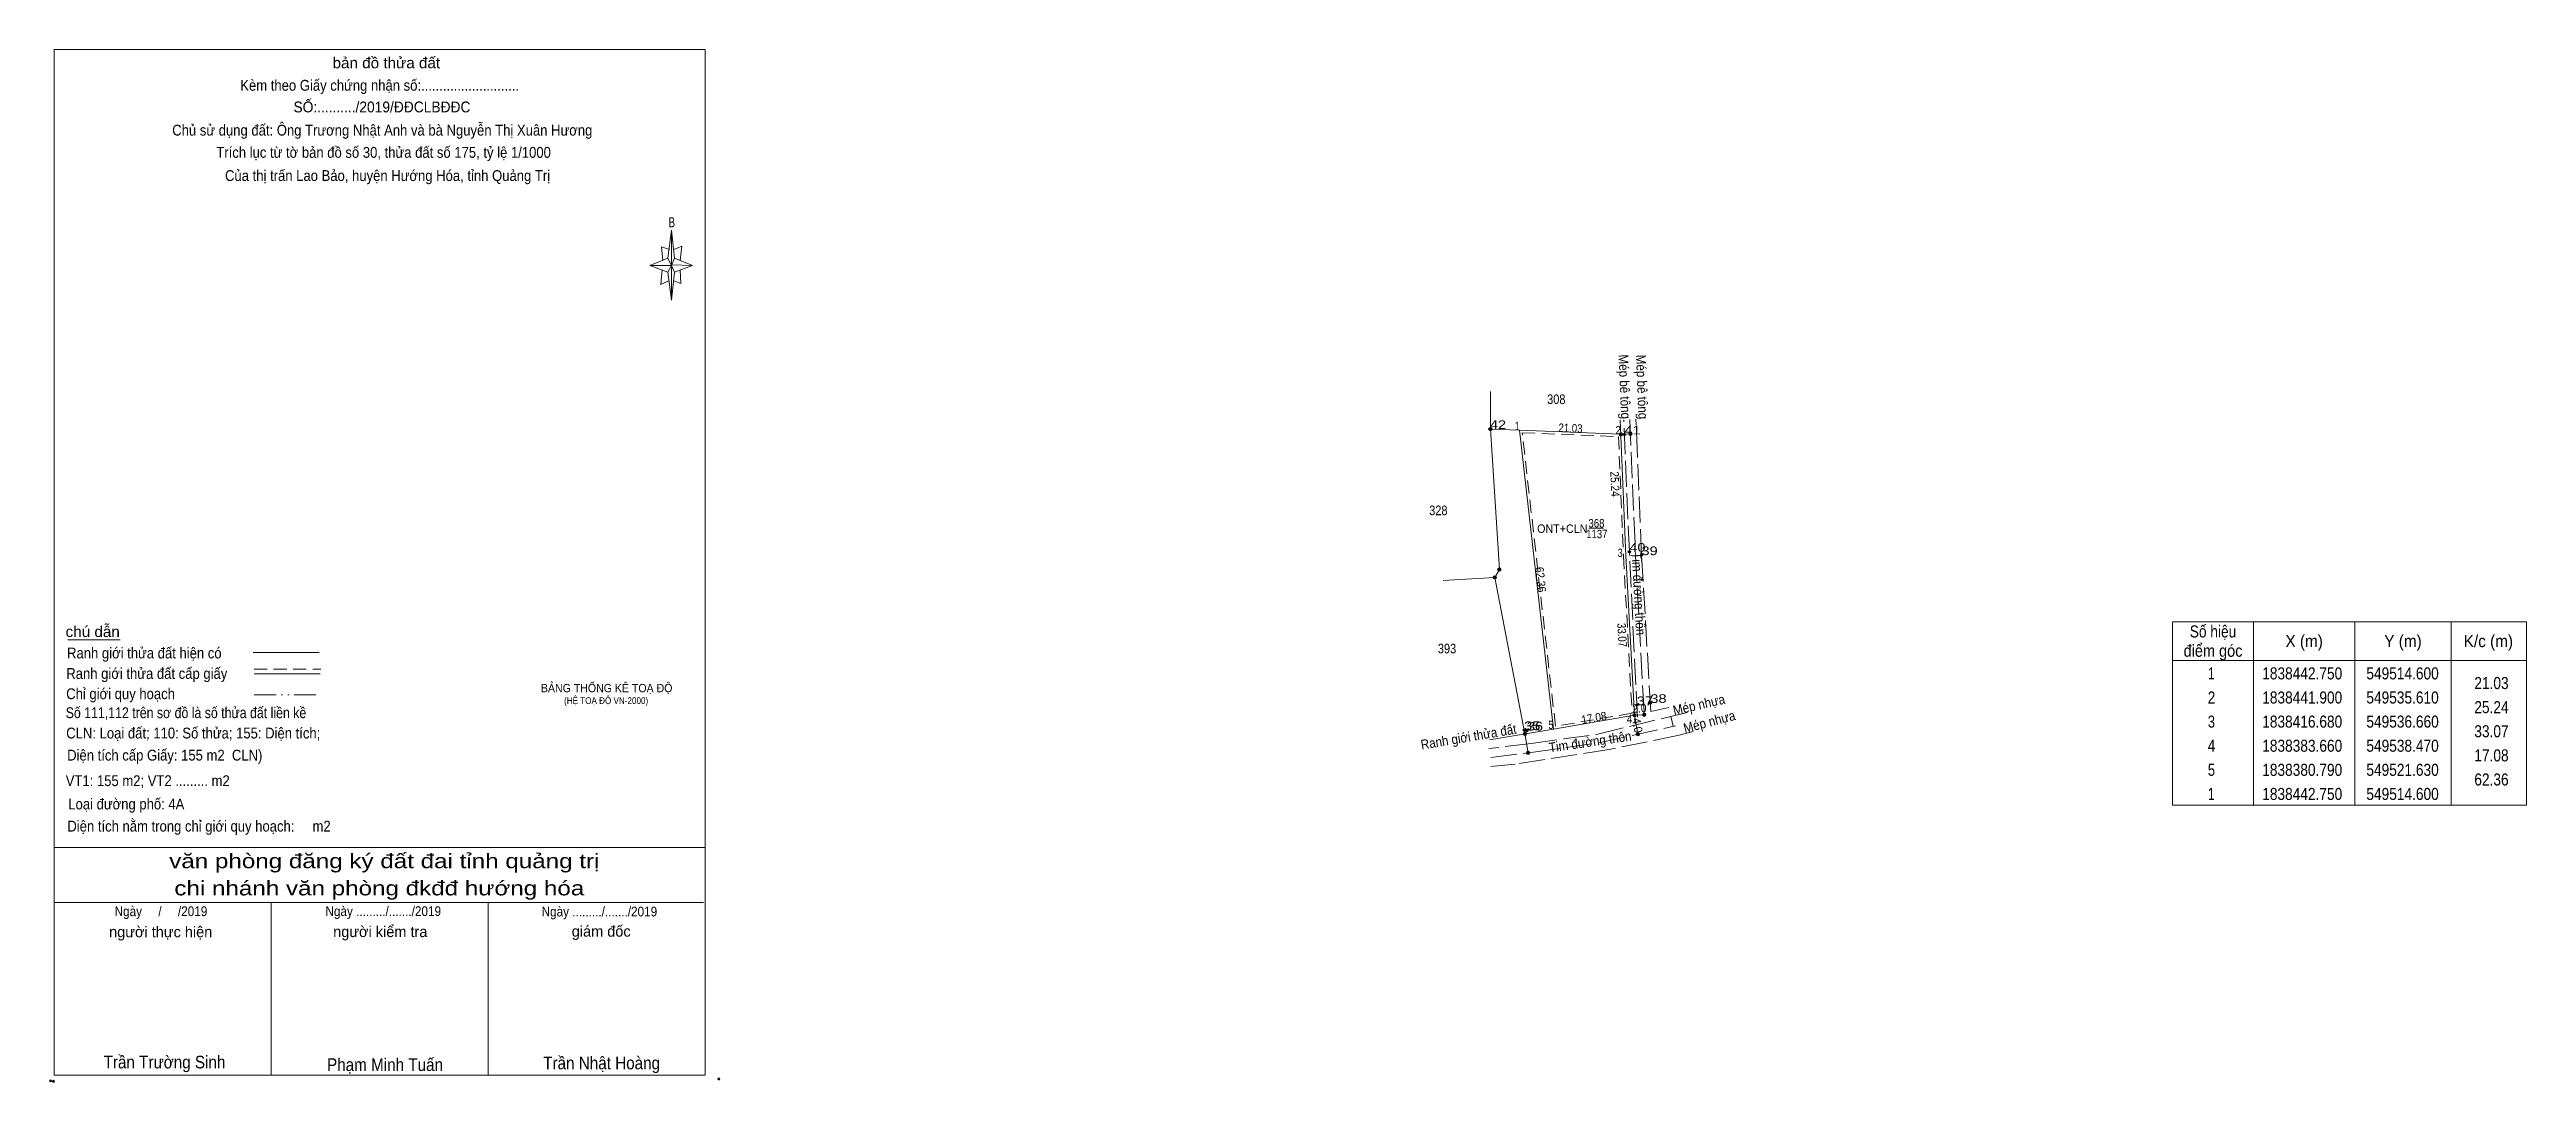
# Model space of a CAD drawing. Header units: metres. Extents: x 549210 to 549723, y 1838308 to 1838522.
import ezdxf
from ezdxf.enums import TextEntityAlignment as Align

# ---------------------------------------------------------------- set-up
doc = ezdxf.new("R2010")
doc.units = ezdxf.units.M
doc.header["$LTSCALE"] = 0.9
doc.header["$PDMODE"] = 32
doc.header["$PDSIZE"] = 0.45
for name, pattern in [('DASH_DOUBLE_DOT', [9.2, 5, -1.2, 0.3, -1.2, 0.3, -1.2]), ('LONG_DASHED', [7.5, 6, -1.5]), ('MEDIUM_DASHED', [4.5, 3, -1.5])]:
    doc.linetypes.add(name, pattern=pattern)
for name, color, linetype, lineweight in [('1', 7, 'MEDIUM_DASHED', 13), ('10', 7, 'Continuous', 13), ('13', 7, 'Continuous', 13), ('17', 7, 'Continuous', 13), ('22', 7, 'LONG_DASHED', 13), ('28', 7, 'Continuous', 13), ('5', 7, 'Continuous', 13), ('6', 7, 'Continuous', 13), ('63', 7, 'Continuous', 13)]:
    doc.layers.add(name, color=color, linetype=linetype, lineweight=lineweight)
doc.layers.add('12', color=7, linetype='Continuous')
doc.layers.add('7', color=7, linetype='Continuous')

msp = doc.modelspace()

# ---------------------------------------------------------------- hatches: boundary and pattern name
at = {"layer": '13'}
for points in [[(549508.95, 1838442.99, 1), (549508.25, 1838442.99, 1)], [(549535.96, 1838441.9, 1), (549535.26, 1838441.9, 1)], [(549537.96, 1838441.98, 1), (549537.26, 1838441.98, 1)], [(549510.77, 1838413.88, 1), (549510.07, 1838413.88, 1)], [(549509.81, 1838412.23, 1), (549509.11, 1838412.23, 1)], [(549538.82, 1838383.66, 1), (549538.12, 1838383.66, 1)], [(549540.82, 1838383.77, 1), (549540.12, 1838383.77, 1)], [(549516.06, 1838379.8, 1), (549515.36, 1838379.8, 1)], [(549539.5, 1838379.72, 1), (549538.8, 1838379.72, 1)], [(549516.73, 1838375.86, 1), (549516.03, 1838375.86, 1)]]:
    msp.add_hatch(color=256, dxfattribs=at).paths.add_polyline_path(points)

# ---------------------------------------------------------------- linework, layer by layer
at = {"layer": '1'}
msp.add_lwpolyline([(549515.16, 1838442.23), (549535.13, 1838441.42), (549536.16, 1838416.66), (549537.95, 1838384.08), (549522.07, 1838381.37)], close=True, dxfattribs=at)
at = {"layer": '10'}
for p, q in [((549508.6, 1838442.99), (549508.56, 1838450.78)), ((549514.6, 1838442.75), (549521.63, 1838380.79)), ((549509.46, 1838412.23), (549498.76, 1838411.58)), ((549540.47, 1838383.77), (549538.47, 1838383.66)), ((549539.15, 1838379.72), (549538.47, 1838383.66)), ((549516.38, 1838375.86), (549515.71, 1838379.8))]:
    msp.add_line(p, q, dxfattribs=at)
for points in [[(549535.48, 1838444.89), (549536.66, 1838416.68), (549538.47, 1838383.66)], [(549508.35, 1838378.54), (549521.63, 1838380.79), (549538.47, 1838383.66)]]:
    msp.add_lwpolyline(points, dxfattribs=at)
at = {"layer": '13'}
for p, q in [((549537.61, 1838441.98), (549535.61, 1838441.9)), ((549528.96, 1838422.42), (549532.04, 1838422.42))]:
    msp.add_line(p, q, dxfattribs=at)
for centre in [(549508.6, 1838442.99), (549535.61, 1838441.9), (549537.61, 1838441.98), (549510.42, 1838413.88), (549509.46, 1838412.23), (549538.47, 1838383.66), (549540.47, 1838383.77), (549515.71, 1838379.8), (549539.15, 1838379.72), (549516.38, 1838375.86)]:
    msp.add_circle(centre, 0.35, dxfattribs=at)
at = {"layer": '17'}
msp.add_line((549213.59, 1838399.26), (549224.45, 1838399.26), dxfattribs=at)
at = {"layer": '22'}
for p, q in [((549539.9, 1838416.85), (549538.73, 1838445.04)), ((549537.42, 1838416.7), (549538.66, 1838416.78)), ((549541.84, 1838384.46), (549539.9, 1838416.85)), ((549540.35, 1838385.81), (549538.93, 1838385.74)), ((549541.84, 1838384.46), (549545.58, 1838385.28)), ((549546.44, 1838381.37), (549545.95, 1838383.4)), ((549517.02, 1838377.79), (549508.23, 1838376.73)), ((549513.72, 1838373.53), (549508.68, 1838373))]:
    msp.add_line(p, q, dxfattribs=at)
for points in [[(549539.05, 1838383.22), (549537.38, 1838417.55), (549536.23, 1838444.89)], [(549537.48, 1838444.97), (549538.66, 1838416.78), (549540.49, 1838383.19)], [(549517.02, 1838377.79), (549530.87, 1838379.73), (549545.95, 1838383.4), (549549.4, 1838384.19)], [(549508.68, 1838374.88), (549517.53, 1838375.98), (549531.35, 1838378), (549546.94, 1838381.43)], [(549550.63, 1838380.27), (549547.71, 1838379.5), (549533.18, 1838376.53), (549513.72, 1838373.53)]]:
    msp.add_lwpolyline(points, dxfattribs=at)
at = {"layer": '28'}
for points in [[(549508.6, 1838442.99), (549510.42, 1838413.88), (549509.46, 1838412.23), (549515.71, 1838379.8)], [(549535.61, 1838441.9), (549514.6, 1838442.75), (549508.6, 1838442.99)]]:
    msp.add_lwpolyline(points, dxfattribs=at)
at = {"layer": '5'}
for p, q in [((549338.02, 1838478.4), (549338.76, 1838484.25)), ((549338.02, 1838475.55), (549334.26, 1838476.9)), ((549339.36, 1838475.55), (549338.76, 1838469.7)), ((549339.36, 1838478.4), (549343.12, 1838476.9)), ((549340.56, 1838476), (549340.72, 1838473.15)), ((549340.72, 1838473.15), (549339.22, 1838473.75)), ((549210.71, 1838356.24), (549345.71, 1838356.24)), ((549210.71, 1838344.84), (549345.41, 1838344.84)), ((549210.71, 1838344.84), (549345.41, 1838344.84)), ((549210.71, 1838344.84), (549345.41, 1838344.84)), ((549255.71, 1838308.99), (549255.71, 1838344.84)), ((549300.71, 1838308.99), (549300.71, 1838344.84))]:
    msp.add_line(p, q, dxfattribs=at)
for points in [[(549210.71, 1838521.69), (549345.71, 1838521.69), (549345.71, 1838308.99), (549210.71, 1838308.99)], [(549338.76, 1838484.25), (549339.36, 1838478.4), (549338.76, 1838476.9)], [(549338.76, 1838476.9), (549334.26, 1838476.9), (549338.02, 1838478.4), (549339.36, 1838475.55), (549343.12, 1838476.9), (549338.76, 1838477.05)], [(549338.76, 1838476.9), (549338.76, 1838469.7), (549338.02, 1838475.55)]]:
    msp.add_lwpolyline(points, close=True, dxfattribs=at)
for points in [[(549338.32, 1838480.2), (549336.66, 1838480.8), (549336.96, 1838477.95)], [(549339.22, 1838480.2), (549340.86, 1838480.95), (549340.56, 1838477.95)], [(549338.76, 1838476.9), (549338.02, 1838478.4), (549334.26, 1838476.9)], [(549336.82, 1838476), (549336.52, 1838473), (549338.16, 1838473.75)], [(549338.76, 1838476.9), (549339.36, 1838475.55), (549343.12, 1838476.9)], [(549345.71, 1838308.99), (549210.71, 1838308.99), (549210.71, 1838344.84)]]:
    msp.add_lwpolyline(points, dxfattribs=at)
for p in [(549210, 1838307.84), (549210.6, 1838307.73)]:
    msp.add_point(p, dxfattribs=at)
at = {"layer": '6'}
for p, q in [((549251.99, 1838396.65), (549265.7, 1838396.65)), ((549252.2, 1838392.26), (549265.91, 1838392.26))]:
    msp.add_line(p, q, dxfattribs=at)
at = {"layer": '6', "linetype": 'MEDIUM_DASHED'}
msp.add_line((549252.2, 1838393.18), (549266, 1838393.18), dxfattribs=at)
at = {"layer": '6'}
msp.add_point((549348.56, 1838308.24), dxfattribs=at)
at = {"layer": '63'}
for p, q in [((549666.81, 1838403.03), (549666.81, 1838365.03)), ((549687.81, 1838403.03), (549687.81, 1838365.03)), ((549707.81, 1838403.03), (549707.81, 1838365.03)), ((549650.01, 1838395.03), (549723.41, 1838395.03))]:
    msp.add_line(p, q, dxfattribs=at)
at = {"layer": '63', "linetype": 'DASH_DOUBLE_DOT'}
msp.add_line((549252.24, 1838387.88), (549266.04, 1838387.88), dxfattribs=at)
at = {"layer": '63'}
msp.add_lwpolyline([(549650.01, 1838403.03), (549723.41, 1838403.03), (549723.41, 1838365.03), (549650.01, 1838365.03)], close=True, dxfattribs=at)
at = {"layer": '7'}
for p in [(549508.47, 1838443), (549536.35, 1838441.87), (549537.38, 1838417.55), (549539.9, 1838416.85), (549538.93, 1838385.74), (549541.74, 1838386.2), (549515.56, 1838380.56), (549516.13, 1838380.47)]:
    msp.add_point(p, dxfattribs=at)

# ---------------------------------------------------------------- texts
at = {"layer": '1'}
for s, height, width, p in [('BẢNG THỐNG KÊ TOẠ ĐỘ ', 1.725, 0.95, (549311.67, 1838388.42)), ('(HỆ TOẠ ĐỘ VN-2000)', 1.395, 0.9, (549316.47, 1838385.99))]:
    msp.add_text(s, height=height, dxfattribs=dict(at, width=width)).set_placement(p)
at = {"layer": '12', "width": 1.25}
for s, p in [('42', (549508.47, 1838443)), ('41', (549536.36, 1838441.87)), ('40', (549537.38, 1838417.55)), ('39', (549539.9, 1838416.85)), ('37', (549538.93, 1838385.74)), ('38', (549541.74, 1838386.2)), ('35', (549515.56, 1838380.56)), ('36', (549516.13, 1838380.47))]:
    msp.add_text(s, height=1.8, dxfattribs=at).set_placement(p)
at = {"layer": '13'}
for s, height, rotation, width, p in [('Mép bê tông', 2, 272.377, 0.9, (549535.4035, 1838451.7315)), ('Mép bê tông', 2, 272.377, 0.9, (549539.0135, 1838451.6815)), ('Tim đường thôn', 2, 273.118, 0.9, (549538.3198, 1838408.8094)), ('Mép nhựa', 2, 12.898, 0.9, (549552.0368, 1838384.8598)), ('Ranh giới thửa đất', 2, 9.616, 0.9, (549504.198, 1838378.1914)), ('4.0', 1.75, 279.792, 0.95, (549538.1925, 1838381.3988)), ('2.0', 1.75, 3.148, 0.9, (549539.5119, 1838384.2193)), ('Mép nhựa', 2, 14.773, 0.9, (549554.225, 1838381.3316)), ('Tim đường thôn', 2, 8.316, 0.9, (549529.3904, 1838377.1651))]:
    msp.add_text(s, height=height, rotation=rotation, dxfattribs=dict(at, width=width)).set_placement(p, align=Align.CENTER)
for s, height, width, p in [('308', 2, 0.85, (549522.23, 1838448.18)), ('328', 2, 0.85, (549497.77, 1838425.13)), ('ONT+CLN', 1.75, 0.95, (549523.47, 1838421.47)), ('368', 1.75, 0.85, (549530.555, 1838422.59)), ('1137', 1.75, 0.85, (549530.635, 1838420.37)), ('393', 2, 0.85, (549499.57, 1838396.48))]:
    msp.add_text(s, height=height, dxfattribs=dict(at, width=width)).set_placement(p, align=Align.CENTER)
at = {"layer": '5'}
for s, height, width, p in [('Kèm theo Giấy chứng nhận số:...........................', 2.25, 0.9, (549278.23, 1838513.15)), ('bản đồ thửa đất', 2.25, 1.05, (549279.615, 1838517.81)), ('SỐ:........../2019/ĐĐCLBĐĐC', 2.25, 0.95, (549278.71, 1838508.66)), ('Chủ sử dụng đất: Ông Trương Nhật Anh và bà Nguyễn Thị Xuân Hương', 2.25, 0.9, (549278.775, 1838503.85)), ('Trích lục từ tờ bản đồ số 30, thửa đất số 175, tỷ lệ 1/1000 ', 2.25, 0.9, (549279.425, 1838499.24)), ('Của thị trấn Lao Bảo, huyện Hướng Hóa, tỉnh Quảng Trị', 2.25, 0.9, (549279.875, 1838494.43)), ('B', 2.066, 0.75, (549338.805, 1838484.84)), ('văn phòng đăng ký đất đai tỉnh quảng trị', 3, 1.25, (549279.2, 1838351.94)), ('chi nhánh văn phòng đkđđ hướng hóa', 3, 1.25, (549278.16, 1838346.3)), ('Ngày     /     /2019', 2.025, 0.9, (549232.88, 1838341.99)), ('Ngày ........./......./2019', 2.025, 0.9, (549278.975, 1838342.01)), ('Ngày ........./......./2019', 2.025, 0.9, (549323.795, 1838341.93)), ('Trần Trường Sinh', 2.625, 0.9, (549233.61, 1838310.42)), ('Phạm Minh Tuấn', 2.625, 0.9, (549279.345, 1838309.88)), ('Trần Nhật Hoàng', 2.625, 0.9, (549324.26, 1838310.23))]:
    msp.add_text(s, height=height, dxfattribs=dict(at, width=width)).set_placement(p, align=Align.CENTER)
for s, p in [('người thực hiện', (549232.825, 1838337.61)), ('người kiểm tra', (549278.36, 1838337.65)), ('giám đốc', (549324.175, 1838337.73))]:
    msp.add_text(s, height=2.25, dxfattribs=at).set_placement(p, align=Align.CENTER)
at = {"layer": '6'}
for s, width, p in [('chú dẫn', 1.05, (549213.11, 1838399.87)), ('Ranh giới thửa đất hiện có ', 0.9, (549213.41, 1838395.43)), ('Ranh giới thửa đất cấp giấy', 0.9, (549213.25, 1838391.19)), ('Chỉ giới quy hoạch', 0.9, (549213.23, 1838386.98)), ('Số 111,112 trên sơ đồ là số thửa đất liền kề', 0.85, (549213.13, 1838383.05)), ('CLN: Loại đất; 110: Số thửa; 155: Diện tích;', 0.9, (549213.23, 1838378.83)), ('Diện tích cấp Giấy: 155 m2  CLN)', 0.9, (549213.43, 1838374.25)), ('VT1: 155 m2; VT2 ......... m2', 0.9, (549213.13, 1838368.95)), ('Loại đường phố: 4A', 0.9, (549213.67, 1838364.12)), ('Diện tích nằm trong chỉ giới quy hoạch:     m2', 0.9, (549213.47, 1838359.53))]:
    msp.add_text(s, height=2.25, dxfattribs=dict(at, width=width)).set_placement(p)
at = {"layer": '63'}
for s, height, width, p in [(' 1', 1.75, 0.75, (549514.6, 1838442.75)), (' 2', 1.75, 0.85, (549535.61, 1838441.9)), (' 3', 1.75, 0.8, (549536, 1838416.46)), ('21.03', 2.5, 0.85, (549719.71, 1838389.08)), (' 5', 1.75, 0.8, (549521.63, 1838380.79)), (' 4', 1.75, 0.85, (549537.97, 1838382)), ('25.24', 2.5, 0.85, (549719.71, 1838384.08)), ('33.07', 2.5, 0.85, (549719.71, 1838379.08)), ('62.36', 2.5, 0.85, (549719.71, 1838369.08)), ('17.08', 2.5, 0.85, (549719.71, 1838374.08))]:
    msp.add_text(s, height=height, dxfattribs=dict(at, width=width)).set_placement(p, align=Align.RIGHT)
for s, rotation, width, p in [('21.03', 357.683, 0.85, (549525.1346, 1838442.3175)), ('25.24', 272.384, 0.9, (549533.5276, 1838431.5464)), ('62.36', 276.473, 0.9, (549518.1274, 1838411.6786)), ('33.07', 273.138, 0.85, (549535.0004, 1838400.2379)), ('17.08', 9.672, 0.9, (549530.188, 1838382.2479))]:
    msp.add_text(s, height=1.75, rotation=rotation, dxfattribs=dict(at, width=width)).set_placement(p, align=Align.CENTER)
for s, width, p in [('Số hiệu', 0.85, (549658.41, 1838399.78)), ('điểm góc', 0.9, (549658.41, 1838395.78)), ('X (m)', 0.95, (549677.31, 1838397.78)), ('Y (m)', 0.95, (549697.805, 1838397.78)), ('K/c (m)', 0.95, (549715.51, 1838397.78)), (' 1', 0.75, (549657.705, 1838391.08)), ('1838442.750', 0.85, (549676.91, 1838391.08)), ('549514.600', 0.85, (549697.715, 1838391.08)), (' 2', 0.85, (549657.71, 1838386.08)), ('1838441.900', 0.85, (549676.91, 1838386.08)), ('549535.610', 0.85, (549697.715, 1838386.08)), (' 3', 0.8, (549657.71, 1838381.08)), ('1838416.680', 0.85, (549676.91, 1838381.08)), ('549536.660', 0.85, (549697.715, 1838381.08)), (' 4', 0.85, (549657.705, 1838376.08)), ('1838383.660', 0.85, (549676.91, 1838376.08)), ('549538.470', 0.85, (549697.715, 1838376.08)), (' 5', 0.8, (549657.71, 1838371.08)), ('1838380.790', 0.85, (549676.91, 1838371.08)), ('549521.630', 0.85, (549697.715, 1838371.08)), (' 1', 0.75, (549657.705, 1838366.08)), ('1838442.750', 0.85, (549676.91, 1838366.08)), ('549514.600', 0.85, (549697.715, 1838366.08))]:
    msp.add_text(s, height=2.5, dxfattribs=dict(at, width=width)).set_placement(p, align=Align.CENTER)

doc.saveas('drawing.dxf')
